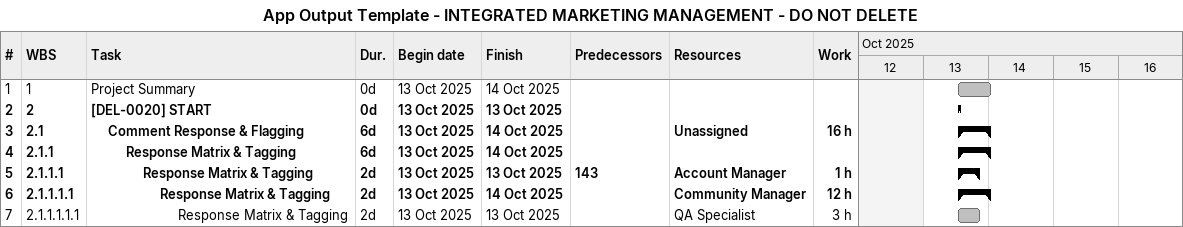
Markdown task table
App Output Template - INTEGRATED MARKETING MANAGEMENT - DO NOT DELETE

| ID | WBS | Task | Duration | Start | Finish | Predecessors | Resources | Work (h) |
|---|---|---|---|---|---|---|---|---|
| 1 | 1 | Project Summary | 0d | 2025-10-13 | 2025-10-14 |  |  |  |
| 2 | 2 | **[DEL-0020] START** | 0d | 2025-10-13 | 2025-10-13 |  |  |  |
| 3 | 2.1 | **Comment Response & Flagging** | 6d | 2025-10-13 | 2025-10-14 |  | Unassigned | 16 |
| 4 | 2.1.1 | **Response Matrix & Tagging** | 6d | 2025-10-13 | 2025-10-14 |  |  |  |
| 5 | 2.1.1.1 | **Response Matrix & Tagging** | 2d | 2025-10-13 | 2025-10-13 | 143 | Account Manager | 1 |
| 6 | 2.1.1.1.1 | **Response Matrix & Tagging** | 2d | 2025-10-13 | 2025-10-14 |  | Community Manager | 12 |
| 7 | 2.1.1.1.1.1 | Response Matrix & Tagging | 2d | 2025-10-13 | 2025-10-13 |  | QA Specialist | 3 |
